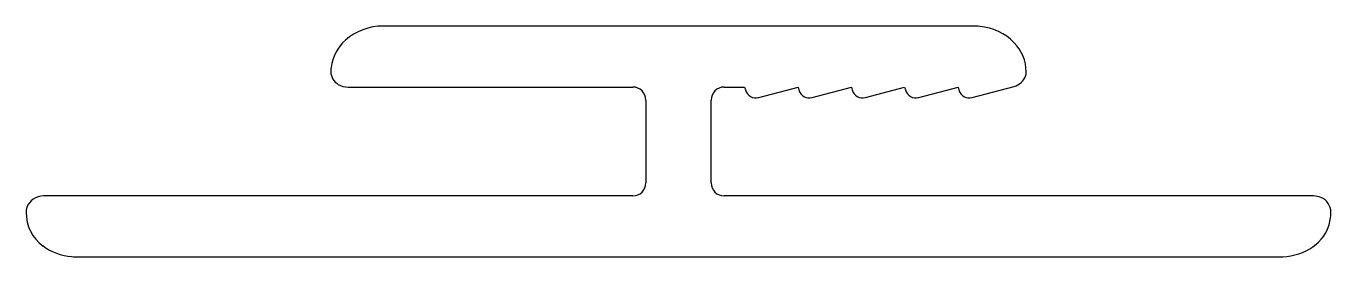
# Model space of a CAD drawing. Extents: x 1.2 to 31.2, y 1 to 6.3.
import ezdxf

# ---------------------------------------------------------------- set-up
doc = ezdxf.new("R2010")
doc.units = 0
doc.layers.get('0').update_dxf_attribs({"linetype": 'CONTINUOUS'})

msp = doc.modelspace()

# ---------------------------------------------------------------- linework, layer by layer
for p, q in [((22.964, 6.262), (9.375, 6.262)), ((8.571, 4.862), (15.119, 4.862)), ((17.219, 4.862), (17.69, 4.862)), ((17.69, 4.862), (17.708, 4.797)), ((18.014, 4.62), (18.917, 4.862)), ((18.917, 4.862), (18.934, 4.797)), ((19.24, 4.62), (20.143, 4.862)), ((20.143, 4.862), (20.16, 4.797)), ((20.467, 4.62), (21.369, 4.862)), ((21.369, 4.862), (21.387, 4.797)), ((21.693, 4.62), (22.596, 4.862)), ((22.596, 4.862), (22.613, 4.797)), ((22.919, 4.62), (23.888, 4.879)), ((15.419, 4.562), (15.419, 2.662)), ((16.919, 2.662), (16.919, 4.562)), ((15.119, 2.362), (1.569, 2.362)), ((30.769, 2.362), (17.208, 2.362)), ((2.369, 0.962), (29.969, 0.962))]:
    msp.add_line(p, q)
for centre, radius, start, end in [((9.362, 4.978), 1.284, 89.4238, 131.6123), ((22.964, 4.888), 1.374, 84.5546, 89.9906), ((22.988, 5.004), 1.257, 44.3196, 85.1329), ((9.17, 5.192), 0.996, 131.4742, 172.914), ((23.194, 5.203), 0.97, 0.5285, 44.4037), ((9.099, 5.212), 0.924, 173.6308, 180.0069), ((8.515, 5.22), 0.34, 181.3979, 240.356), ((23.792, 5.246), 0.379, 284.522, 339.4919), ((23.856, 5.212), 0.307, 341.3091, 0.001), ((8.573, 5.3), 0.438, 238.907, 269.7038), ((15.118, 4.562), 0.301, 0.1176, 89.8824), ((17.22, 4.562), 0.301, 90.1176, 179.8824), ((17.95, 4.863), 0.251, 195.1875, 284.8192), ((19.176, 4.863), 0.251, 195.1875, 284.8192), ((20.402, 4.863), 0.251, 195.1875, 284.8192), ((21.629, 4.863), 0.251, 195.1875, 284.8192), ((22.855, 4.863), 0.251, 195.1875, 284.8192), ((15.119, 2.662), 0.3, 270, 0), ((17.22, 2.663), 0.301, 180.1359, 269.8709), ((1.562, 1.963), 0.399, 89.0486, 160.364), ((30.769, 1.942), 0.42, 65.8221, 89.9467), ((30.797, 1.982), 0.372, 0.8246, 67.2666), ((1.52, 1.987), 0.351, 161.7535, 180.0245), ((2.115, 1.978), 0.946, 179.4553, 234.0933), ((30.197, 1.982), 0.972, 340.5759, 0.2807), ((30.193, 1.998), 0.982, 299.9852, 339.7616), ((2.323, 2.27), 1.304, 234.1989, 265.3037), ((2.368, 2.538), 1.576, 264.4711, 270.0239), ((29.989, 2.351), 1.389, 269.1939, 300.0102)]:
    msp.add_arc(centre, radius, start, end)

doc.saveas('drawing.dxf')
